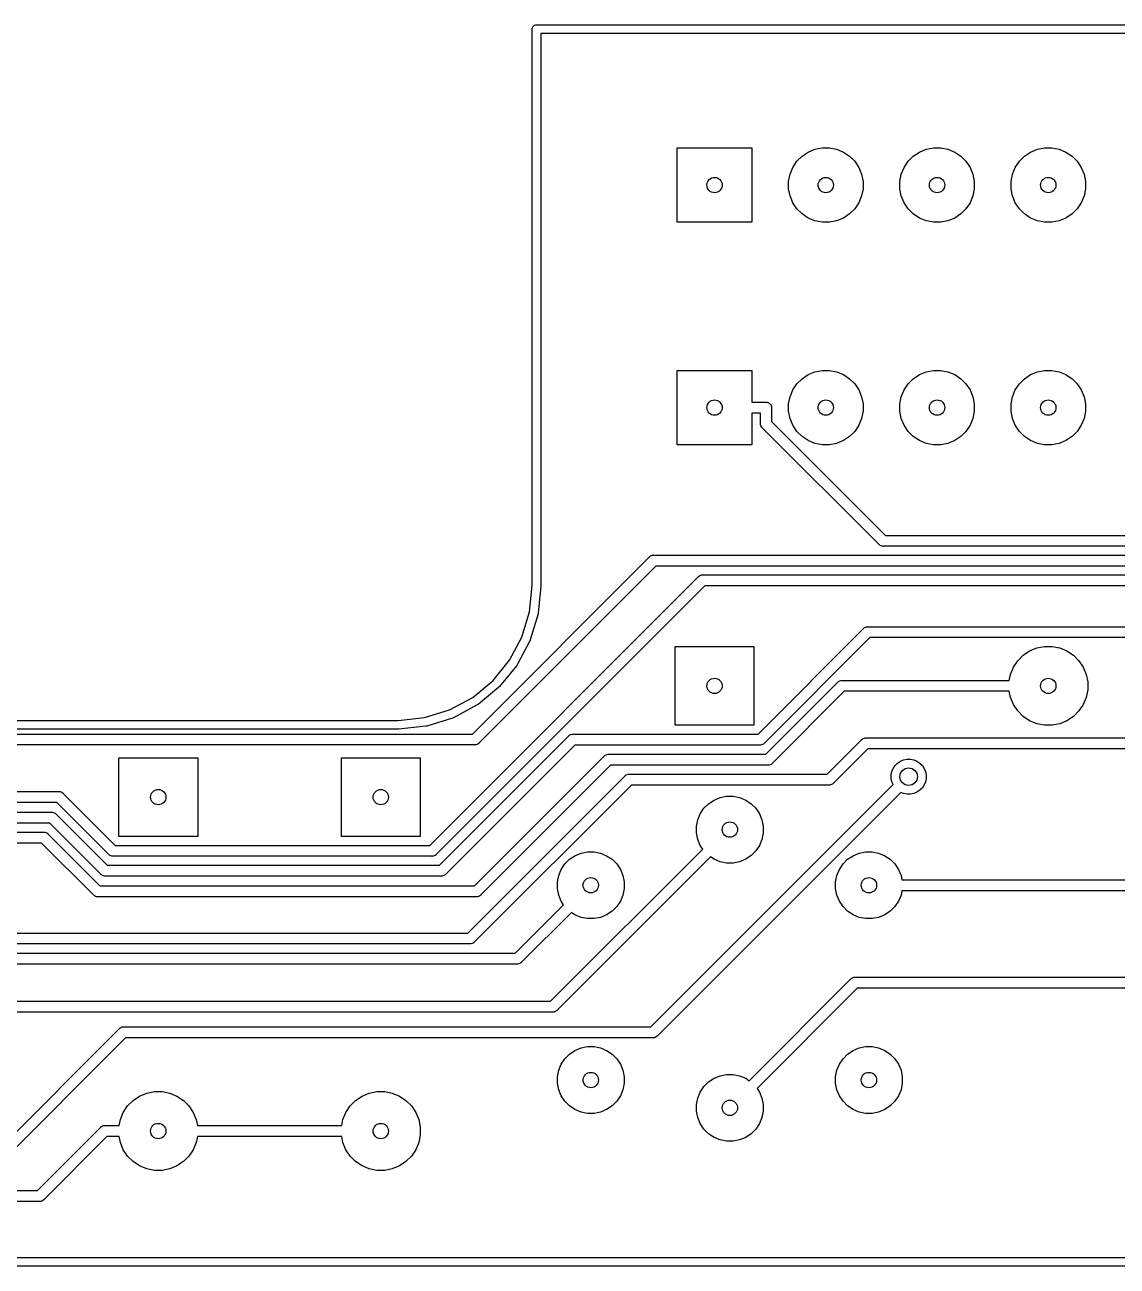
# Model space of a CAD drawing. Extents: x 17 to 176, y -177 to -9.
# Drawn here: x 100.59 to 125.52, y -37.37 to -9.04 of the extents above; entities that cross this region are included whole.
import ezdxf

# ---------------------------------------------------------------- set-up
doc = ezdxf.new("R2010")
doc.units = 0
doc.layers.add('BLACK', color=7, linetype='CONTINUOUS')

msp = doc.modelspace()

# ---------------------------------------------------------------- linework, layer by layer
at = {"layer": 'BLACK', "linetype": 'CONTINUOUS'}
for p, q in [((112.197, -9.073), (112.212, -9.0604)), ((112.212, -9.0604), (112.23, -9.0512)), ((112.23, -9.0512), (112.248, -9.0455)), ((112.248, -9.0455), (112.263, -9.044)), ((112.263, -9.044), (112.268, -9.0435)), ((112.268, -9.0435), (112.273, -9.044)), ((112.273, -9.044), (126.469, -9.044)), ((112.168, -9.144), (112.169, -9.1244)), ((112.168, -9.1489), (112.168, -9.144)), ((112.168, -21.8391), (112.168, -9.1489)), ((112.169, -9.1244), (112.175, -9.1055)), ((112.175, -9.1055), (112.184, -9.0882)), ((112.184, -9.0882), (112.197, -9.073)), ((126.46, -9.244), (112.368, -9.244)), ((112.368, -9.244), (112.368, -21.8489)), ((115.482, -13.55), (115.482, -11.85)), ((115.482, -11.85), (117.182, -11.85)), ((117.182, -11.85), (117.182, -13.55)), ((118.469, -11.9467), (118.624, -11.8827)), ((118.624, -11.8827), (118.788, -11.85)), ((118.788, -11.85), (118.956, -11.85)), ((118.956, -11.85), (119.12, -11.8827)), ((119.12, -11.8827), (119.275, -11.9467)), ((121.009, -11.9467), (121.164, -11.8827)), ((121.164, -11.8827), (121.328, -11.85)), ((121.328, -11.85), (121.496, -11.85)), ((121.496, -11.85), (121.66, -11.8827)), ((121.66, -11.8827), (121.815, -11.9467)), ((123.549, -11.9467), (123.704, -11.8827)), ((123.704, -11.8827), (123.868, -11.85)), ((123.868, -11.85), (124.036, -11.85)), ((124.036, -11.85), (124.2, -11.8827)), ((124.2, -11.8827), (124.355, -11.9467)), ((118.119, -12.2974), (118.212, -12.1582)), ((118.212, -12.1582), (118.33, -12.0398)), ((118.33, -12.0398), (118.469, -11.9467)), ((119.275, -11.9467), (119.414, -12.0398)), ((119.414, -12.0398), (119.532, -12.1582)), ((119.532, -12.1582), (119.625, -12.2974)), ((120.659, -12.2974), (120.752, -12.1582)), ((120.752, -12.1582), (120.87, -12.0398)), ((120.87, -12.0398), (121.009, -11.9467)), ((121.815, -11.9467), (121.954, -12.0398)), ((121.954, -12.0398), (122.072, -12.1582)), ((122.072, -12.1582), (122.165, -12.2974)), ((123.199, -12.2974), (123.292, -12.1582)), ((123.292, -12.1582), (123.41, -12.0398)), ((123.41, -12.0398), (123.549, -11.9467)), ((124.355, -11.9467), (124.494, -12.0398)), ((124.494, -12.0398), (124.612, -12.1582)), ((124.612, -12.1582), (124.705, -12.2974)), ((118.022, -12.6163), (118.055, -12.4521)), ((118.055, -12.4521), (118.119, -12.2974)), ((119.625, -12.2974), (119.689, -12.4521)), ((119.689, -12.4521), (119.722, -12.6163)), ((120.562, -12.6163), (120.595, -12.4521)), ((120.595, -12.4521), (120.659, -12.2974)), ((122.165, -12.2974), (122.229, -12.4521)), ((122.229, -12.4521), (122.262, -12.6163)), ((123.102, -12.6163), (123.135, -12.4521)), ((123.135, -12.4521), (123.199, -12.2974)), ((124.705, -12.2974), (124.769, -12.4521)), ((124.769, -12.4521), (124.802, -12.6163)), ((118.022, -12.7837), (118.022, -12.6163)), ((119.722, -12.6163), (119.722, -12.7837)), ((120.562, -12.7837), (120.562, -12.6163)), ((122.262, -12.6163), (122.262, -12.7837)), ((123.102, -12.7837), (123.102, -12.6163)), ((124.802, -12.6163), (124.802, -12.7837)), ((118.055, -12.9479), (118.022, -12.7837)), ((118.119, -13.1026), (118.055, -12.9479)), ((119.689, -12.9479), (119.625, -13.1026)), ((119.722, -12.7837), (119.689, -12.9479)), ((120.595, -12.9479), (120.562, -12.7837)), ((120.659, -13.1026), (120.595, -12.9479)), ((122.229, -12.9479), (122.165, -13.1026)), ((122.262, -12.7837), (122.229, -12.9479)), ((123.135, -12.9479), (123.102, -12.7837)), ((123.199, -13.1026), (123.135, -12.9479)), ((124.769, -12.9479), (124.705, -13.1026)), ((124.802, -12.7837), (124.769, -12.9479)), ((118.212, -13.2418), (118.119, -13.1026)), ((118.33, -13.3602), (118.212, -13.2418)), ((119.532, -13.2418), (119.414, -13.3602)), ((119.625, -13.1026), (119.532, -13.2418)), ((120.752, -13.2418), (120.659, -13.1026)), ((120.87, -13.3602), (120.752, -13.2418)), ((122.072, -13.2418), (121.954, -13.3602)), ((122.165, -13.1026), (122.072, -13.2418)), ((123.292, -13.2418), (123.199, -13.1026)), ((123.41, -13.3602), (123.292, -13.2418)), ((124.612, -13.2418), (124.494, -13.3602)), ((124.705, -13.1026), (124.612, -13.2418)), ((117.182, -13.55), (115.482, -13.55)), ((118.469, -13.4533), (118.33, -13.3602)), ((118.624, -13.5173), (118.469, -13.4533)), ((118.788, -13.55), (118.624, -13.5173)), ((118.956, -13.55), (118.788, -13.55)), ((119.12, -13.5173), (118.956, -13.55)), ((119.275, -13.4533), (119.12, -13.5173)), ((119.414, -13.3602), (119.275, -13.4533)), ((121.009, -13.4533), (120.87, -13.3602)), ((121.164, -13.5173), (121.009, -13.4533)), ((121.328, -13.55), (121.164, -13.5173)), ((121.496, -13.55), (121.328, -13.55)), ((121.66, -13.5173), (121.496, -13.55)), ((121.815, -13.4533), (121.66, -13.5173)), ((121.954, -13.3602), (121.815, -13.4533)), ((123.549, -13.4533), (123.41, -13.3602)), ((123.704, -13.5173), (123.549, -13.4533)), ((123.868, -13.55), (123.704, -13.5173)), ((124.036, -13.55), (123.868, -13.55)), ((124.2, -13.5173), (124.036, -13.55)), ((124.355, -13.4533), (124.2, -13.5173)), ((124.494, -13.3602), (124.355, -13.4533)), ((115.482, -18.63), (115.482, -16.93)), ((115.482, -16.93), (117.182, -16.93)), ((117.182, -16.93), (117.182, -17.655)), ((118.469, -17.0267), (118.624, -16.9627)), ((118.624, -16.9627), (118.788, -16.93)), ((118.788, -16.93), (118.956, -16.93)), ((118.956, -16.93), (119.12, -16.9627)), ((119.12, -16.9627), (119.275, -17.0267)), ((121.009, -17.0267), (121.164, -16.9627)), ((121.164, -16.9627), (121.328, -16.93)), ((121.328, -16.93), (121.496, -16.93)), ((121.496, -16.93), (121.66, -16.9627)), ((121.66, -16.9627), (121.815, -17.0267)), ((123.549, -17.0267), (123.704, -16.9627)), ((123.704, -16.9627), (123.868, -16.93)), ((123.868, -16.93), (124.036, -16.93)), ((124.036, -16.93), (124.2, -16.9627)), ((124.2, -16.9627), (124.355, -17.0267)), ((118.119, -17.3774), (118.212, -17.2382)), ((118.212, -17.2382), (118.33, -17.1198)), ((118.33, -17.1198), (118.469, -17.0267)), ((119.275, -17.0267), (119.414, -17.1198)), ((119.414, -17.1198), (119.532, -17.2382)), ((119.532, -17.2382), (119.625, -17.3774)), ((120.659, -17.3774), (120.752, -17.2382)), ((120.752, -17.2382), (120.87, -17.1198)), ((120.87, -17.1198), (121.009, -17.0267)), ((121.815, -17.0267), (121.954, -17.1198)), ((121.954, -17.1198), (122.072, -17.2382)), ((122.072, -17.2382), (122.165, -17.3774)), ((123.199, -17.3774), (123.292, -17.2382)), ((123.292, -17.2382), (123.41, -17.1198)), ((123.41, -17.1198), (123.549, -17.0267)), ((124.355, -17.0267), (124.494, -17.1198)), ((124.494, -17.1198), (124.612, -17.2382)), ((124.612, -17.2382), (124.705, -17.3774)), ((118.022, -17.6963), (118.055, -17.5321)), ((118.055, -17.5321), (118.119, -17.3774)), ((119.625, -17.3774), (119.689, -17.5321)), ((119.689, -17.5321), (119.722, -17.6963)), ((120.562, -17.6963), (120.595, -17.5321)), ((120.595, -17.5321), (120.659, -17.3774)), ((122.165, -17.3774), (122.229, -17.5321)), ((122.229, -17.5321), (122.262, -17.6963)), ((123.102, -17.6963), (123.135, -17.5321)), ((123.135, -17.5321), (123.199, -17.3774)), ((124.705, -17.3774), (124.769, -17.5321)), ((124.769, -17.5321), (124.802, -17.6963)), ((117.182, -17.655), (117.501, -17.655)), ((117.501, -17.655), (117.507, -17.6544)), ((117.507, -17.6544), (117.513, -17.655)), ((117.513, -17.655), (117.532, -17.6568)), ((117.532, -17.6568), (117.555, -17.664)), ((117.555, -17.664), (117.577, -17.6756)), ((117.577, -17.6756), (117.596, -17.6912)), ((117.596, -17.6912), (117.612, -17.7102)), ((117.612, -17.7102), (117.623, -17.7319)), ((117.623, -17.7319), (117.63, -17.7555)), ((117.63, -17.7555), (117.633, -17.78)), ((117.633, -17.78), (117.632, -17.7861)), ((117.632, -17.7861), (117.632, -18.0955)), ((118.022, -17.8637), (118.022, -17.6963)), ((119.722, -17.6963), (119.722, -17.8637)), ((120.562, -17.8637), (120.562, -17.6963)), ((122.262, -17.6963), (122.262, -17.8637)), ((123.102, -17.8637), (123.102, -17.6963)), ((124.802, -17.6963), (124.802, -17.8637)), ((117.382, -17.905), (117.182, -17.905)), ((117.182, -17.905), (117.182, -18.63)), ((117.382, -18.1412), (117.382, -17.905)), ((117.632, -18.0955), (120.232, -20.6953)), ((118.055, -18.0279), (118.022, -17.8637)), ((118.119, -18.1826), (118.055, -18.0279)), ((119.689, -18.0279), (119.625, -18.1826)), ((119.722, -17.8637), (119.689, -18.0279)), ((120.595, -18.0279), (120.562, -17.8637)), ((120.659, -18.1826), (120.595, -18.0279)), ((122.229, -18.0279), (122.165, -18.1826)), ((122.262, -17.8637), (122.229, -18.0279)), ((123.135, -18.0279), (123.102, -17.8637)), ((123.199, -18.1826), (123.135, -18.0279)), ((124.769, -18.0279), (124.705, -18.1826)), ((124.802, -17.8637), (124.769, -18.0279)), ((117.382, -18.1473), (117.382, -18.1412)), ((117.382, -18.1534), (117.382, -18.1473)), ((117.384, -18.1718), (117.382, -18.1534)), ((117.382, -18.1534), (117.382, -18.1534)), ((117.391, -18.1954), (117.384, -18.1718)), ((117.403, -18.2171), (117.391, -18.1954)), ((117.418, -18.2361), (117.403, -18.2171)), ((117.423, -18.24), (117.418, -18.2361)), ((120.088, -20.9043), (117.423, -18.24)), ((118.212, -18.3218), (118.119, -18.1826)), ((118.33, -18.4402), (118.212, -18.3218)), ((119.532, -18.3218), (119.414, -18.4402)), ((119.625, -18.1826), (119.532, -18.3218)), ((120.752, -18.3218), (120.659, -18.1826)), ((120.87, -18.4402), (120.752, -18.3218)), ((122.072, -18.3218), (121.954, -18.4402)), ((122.165, -18.1826), (122.072, -18.3218)), ((123.292, -18.3218), (123.199, -18.1826)), ((123.41, -18.4402), (123.292, -18.3218)), ((124.612, -18.3218), (124.494, -18.4402)), ((124.705, -18.1826), (124.612, -18.3218)), ((117.182, -18.63), (115.482, -18.63)), ((118.469, -18.5333), (118.33, -18.4402)), ((118.624, -18.5973), (118.469, -18.5333)), ((118.788, -18.63), (118.624, -18.5973)), ((118.956, -18.63), (118.788, -18.63)), ((119.12, -18.5973), (118.956, -18.63)), ((119.275, -18.5333), (119.12, -18.5973)), ((119.414, -18.4402), (119.275, -18.5333)), ((121.009, -18.5333), (120.87, -18.4402)), ((121.164, -18.5973), (121.009, -18.5333)), ((121.328, -18.63), (121.164, -18.5973)), ((121.496, -18.63), (121.328, -18.63)), ((121.66, -18.5973), (121.496, -18.63)), ((121.815, -18.5333), (121.66, -18.5973)), ((121.954, -18.4402), (121.815, -18.5333)), ((123.549, -18.5333), (123.41, -18.4402)), ((123.704, -18.5973), (123.549, -18.5333)), ((123.868, -18.63), (123.704, -18.5973)), ((124.036, -18.63), (123.868, -18.63)), ((124.2, -18.5973), (124.036, -18.63)), ((124.355, -18.5333), (124.2, -18.5973)), ((124.494, -18.4402), (124.355, -18.5333)), ((120.091, -20.9091), (120.088, -20.9043)), ((120.096, -20.913), (120.091, -20.9091)), ((120.111, -20.9247), (120.096, -20.913)), ((120.132, -20.9363), (120.111, -20.9247)), ((120.156, -20.9435), (120.132, -20.9363)), ((120.174, -20.9453), (120.156, -20.9435)), ((120.18, -20.9459), (120.174, -20.9453)), ((120.174, -20.9453), (120.174, -20.9453)), ((120.186, -20.9453), (120.18, -20.9459)), ((138.259, -20.9453), (120.186, -20.9453)), ((120.232, -20.6953), (138.305, -20.6953)), ((110.807, -25.2294), (114.85, -21.1865)), ((114.85, -21.1865), (114.854, -21.1818)), ((114.854, -21.1818), (114.858, -21.1779)), ((114.858, -21.1779), (114.873, -21.1662)), ((114.858, -21.1779), (114.858, -21.1779)), ((114.873, -21.1662), (114.894, -21.1546)), ((114.873, -21.1662), (114.873, -21.1662)), ((114.873, -21.1662), (114.873, -21.1662)), ((114.894, -21.1546), (114.918, -21.1474)), ((114.918, -21.1474), (114.936, -21.1456)), ((114.936, -21.1456), (114.942, -21.145)), ((114.936, -21.1456), (114.936, -21.1456)), ((114.942, -21.145), (114.949, -21.1456)), ((114.949, -21.1456), (138.118, -21.1456)), ((114.994, -21.3956), (110.951, -25.4384)), ((138.073, -21.3956), (114.994, -21.3956)), ((109.832, -27.7703), (115.966, -21.6368)), ((115.966, -21.6368), (115.97, -21.6321)), ((115.97, -21.6321), (115.974, -21.6282)), ((115.974, -21.6282), (115.989, -21.6165)), ((115.974, -21.6282), (115.974, -21.6282)), ((115.989, -21.6165), (116.01, -21.6049)), ((115.989, -21.6165), (115.989, -21.6165)), ((115.989, -21.6165), (115.989, -21.6165)), ((116.01, -21.6049), (116.034, -21.5977)), ((116.034, -21.5977), (116.052, -21.5959)), ((116.052, -21.5959), (116.058, -21.5953)), ((116.052, -21.5959), (116.052, -21.5959)), ((116.058, -21.5953), (116.065, -21.5959)), ((116.065, -21.5959), (137.931, -21.5959)), ((116.11, -21.8459), (109.977, -27.9793)), ((112.109, -22.4412), (112.168, -21.8391)), ((112.368, -21.8538), (112.307, -22.4705)), ((112.368, -21.8489), (112.368, -21.8537)), ((112.368, -21.8537), (112.368, -21.8538)), ((137.886, -21.8459), (116.11, -21.8459)), ((111.936, -23.0156), (112.109, -22.4412)), ((112.303, -22.4896), (112.124, -23.0828)), ((112.305, -22.4807), (112.303, -22.4896)), ((112.307, -22.4718), (112.305, -22.4807)), ((112.307, -22.4705), (112.307, -22.4718)), ((117.326, -25.2304), (119.736, -22.8205)), ((119.736, -22.8205), (119.739, -22.8158)), ((119.739, -22.8158), (119.744, -22.8119)), ((119.744, -22.8119), (119.759, -22.8002)), ((119.744, -22.8119), (119.744, -22.8119)), ((119.759, -22.8002), (119.78, -22.7886)), ((119.78, -22.7886), (119.804, -22.7814)), ((119.804, -22.7814), (119.822, -22.7796)), ((119.822, -22.7796), (119.828, -22.779)), ((119.822, -22.7796), (119.822, -22.7796)), ((119.828, -22.779), (119.834, -22.7796)), ((119.834, -22.7796), (126.243, -22.7796)), ((111.654, -23.5454), (111.936, -23.0156)), ((112.117, -23.1008), (111.826, -23.648)), ((112.12, -23.0925), (112.117, -23.1008)), ((112.124, -23.0841), (112.12, -23.0925)), ((112.124, -23.0828), (112.124, -23.0841)), ((115.432, -25.03), (115.432, -23.23)), ((115.432, -23.23), (117.232, -23.23)), ((117.232, -23.23), (117.232, -25.03)), ((119.88, -23.0296), (117.47, -25.4394)), ((126.197, -23.0296), (119.88, -23.0296)), ((123.689, -23.2646), (123.863, -23.23)), ((123.863, -23.23), (124.041, -23.23)), ((124.041, -23.23), (124.215, -23.2646)), ((123.253, -23.5563), (123.378, -23.4309)), ((123.378, -23.4309), (123.526, -23.3324)), ((123.526, -23.3324), (123.689, -23.2646)), ((124.215, -23.2646), (124.378, -23.3324)), ((124.378, -23.3324), (124.526, -23.4309)), ((124.526, -23.4309), (124.651, -23.5563)), ((111.275, -24.0104), (111.654, -23.5454)), ((111.815, -23.6642), (111.423, -24.1444)), ((111.82, -23.6567), (111.815, -23.6642)), ((111.825, -23.6492), (111.82, -23.6567)), ((111.826, -23.648), (111.825, -23.6492)), ((111.826, -23.648), (111.826, -23.648)), ((111.826, -23.648), (111.826, -23.648)), ((123.087, -23.8675), (123.154, -23.7037)), ((123.154, -23.7037), (123.253, -23.5563)), ((124.651, -23.5563), (124.75, -23.7037)), ((124.75, -23.7037), (124.817, -23.8675)), ((110.812, -24.3929), (111.275, -24.0104)), ((117.501, -25.6925), (119.147, -24.0459)), ((119.147, -24.0459), (119.151, -24.0412)), ((119.151, -24.0412), (119.156, -24.0373)), ((119.156, -24.0373), (119.17, -24.0256)), ((119.156, -24.0373), (119.156, -24.0373)), ((119.17, -24.0256), (119.192, -24.014)), ((119.17, -24.0256), (119.17, -24.0256)), ((119.17, -24.0256), (119.17, -24.0256)), ((119.192, -24.014), (119.215, -24.0068)), ((119.215, -24.0068), (119.234, -24.005)), ((119.234, -24.005), (119.24, -24.0044)), ((119.234, -24.005), (119.234, -24.005)), ((119.24, -24.0044), (119.246, -24.005)), ((119.246, -24.005), (123.059, -24.005)), ((123.059, -24.005), (123.087, -23.8675)), ((124.817, -23.8675), (124.852, -24.0414)), ((124.852, -24.0414), (124.852, -24.2186)), ((111.41, -24.1583), (110.932, -24.5532)), ((111.416, -24.1518), (111.41, -24.1583)), ((111.422, -24.1455), (111.416, -24.1518)), ((111.423, -24.1444), (111.422, -24.1455)), ((111.423, -24.1444), (111.423, -24.1444)), ((111.423, -24.1444), (111.423, -24.1444)), ((119.292, -24.255), (117.645, -25.9015)), ((123.059, -24.255), (119.292, -24.255)), ((123.087, -24.3925), (123.059, -24.255)), ((124.852, -24.2186), (124.817, -24.3925)), ((110.284, -24.6783), (110.812, -24.3929)), ((110.916, -24.5642), (110.371, -24.8589)), ((110.924, -24.5591), (110.916, -24.5642)), ((110.931, -24.5541), (110.924, -24.5591)), ((110.932, -24.5533), (110.931, -24.5541)), ((110.932, -24.5532), (110.932, -24.5532)), ((110.932, -24.5532), (110.932, -24.5533)), ((123.154, -24.5563), (123.087, -24.3925)), ((123.253, -24.7037), (123.154, -24.5563)), ((124.75, -24.5563), (124.651, -24.7037)), ((124.817, -24.3925), (124.75, -24.5563)), ((83.6979, -24.919), (109.093, -24.919)), ((109.093, -24.919), (109.11, -24.9189)), ((109.11, -24.9189), (109.711, -24.8557)), ((109.711, -24.8557), (110.284, -24.6783)), ((110.353, -24.8664), (109.761, -25.0497)), ((110.361, -24.8629), (110.353, -24.8664)), ((110.37, -24.8595), (110.361, -24.8629)), ((110.371, -24.8589), (110.37, -24.8595)), ((123.378, -24.8291), (123.253, -24.7037)), ((123.526, -24.9276), (123.378, -24.8291)), ((123.689, -24.9954), (123.526, -24.9276)), ((124.378, -24.9276), (124.215, -24.9954)), ((124.526, -24.8291), (124.378, -24.9276)), ((124.651, -24.7037), (124.526, -24.8291)), ((109.098, -25.119), (83.6881, -25.119)), ((109.116, -25.1189), (109.098, -25.119)), ((109.098, -25.119), (109.098, -25.119)), ((109.12, -25.1185), (109.116, -25.1189)), ((109.124, -25.1185), (109.12, -25.1185)), ((109.126, -25.1184), (109.124, -25.1185)), ((109.742, -25.0536), (109.126, -25.1184)), ((109.751, -25.0518), (109.742, -25.0536)), ((109.76, -25.0501), (109.751, -25.0518)), ((109.761, -25.0497), (109.76, -25.0501)), ((117.232, -25.03), (115.432, -25.03)), ((123.863, -25.03), (123.689, -24.9954)), ((124.041, -25.03), (123.863, -25.03)), ((124.215, -24.9954), (124.041, -25.03)), ((110.852, -25.4794), (82.2228, -25.4794)), ((82.2685, -25.2294), (110.807, -25.2294)), ((110.052, -28.2206), (113.002, -25.2713)), ((113.146, -25.4804), (110.197, -28.4296)), ((110.859, -25.48), (110.852, -25.4794)), ((110.865, -25.4794), (110.859, -25.48)), ((110.883, -25.4776), (110.865, -25.4794)), ((110.865, -25.4794), (110.865, -25.4794)), ((110.907, -25.4704), (110.883, -25.4776)), ((110.928, -25.4588), (110.907, -25.4704)), ((110.947, -25.4432), (110.928, -25.4588)), ((110.951, -25.4384), (110.947, -25.4432)), ((113.002, -25.2713), (113.005, -25.2666)), ((113.005, -25.2666), (113.01, -25.2627)), ((113.01, -25.2627), (113.025, -25.251)), ((113.01, -25.2627), (113.01, -25.2627)), ((113.025, -25.251), (113.046, -25.2394)), ((113.025, -25.251), (113.025, -25.251)), ((113.025, -25.251), (113.025, -25.251)), ((113.046, -25.2394), (113.07, -25.2322)), ((113.07, -25.2322), (113.088, -25.2304)), ((113.088, -25.2304), (113.094, -25.2298)), ((113.088, -25.2304), (113.088, -25.2304)), ((113.094, -25.2298), (113.1, -25.2304)), ((113.1, -25.2304), (117.326, -25.2304)), ((117.371, -25.4804), (113.146, -25.4804)), ((117.377, -25.481), (117.371, -25.4804)), ((117.384, -25.4804), (117.377, -25.481)), ((117.402, -25.4786), (117.384, -25.4804)), ((117.384, -25.4804), (117.384, -25.4804)), ((117.426, -25.4714), (117.402, -25.4786)), ((117.447, -25.4598), (117.426, -25.4714)), ((117.466, -25.4442), (117.447, -25.4598)), ((117.47, -25.4394), (117.466, -25.4442)), ((118.904, -26.1429), (119.686, -25.3606)), ((119.686, -25.3606), (119.69, -25.3559)), ((119.69, -25.3559), (119.694, -25.352)), ((119.694, -25.352), (119.709, -25.3403)), ((119.694, -25.352), (119.694, -25.352)), ((119.709, -25.3403), (119.73, -25.3287)), ((119.73, -25.3287), (119.754, -25.3215)), ((119.754, -25.3215), (119.772, -25.3197)), ((119.772, -25.3197), (119.778, -25.3191)), ((119.772, -25.3197), (119.772, -25.3197)), ((119.778, -25.3191), (119.785, -25.3197)), ((119.785, -25.3197), (140.336, -25.3197)), ((102.732, -27.57), (102.732, -25.77)), ((102.732, -25.77), (104.532, -25.77)), ((104.532, -25.77), (104.532, -27.57)), ((107.812, -27.57), (107.812, -25.77)), ((107.812, -25.77), (109.612, -25.77)), ((109.612, -25.77), (109.612, -27.57)), ((110.853, -28.6932), (113.813, -25.7334)), ((113.813, -25.7334), (113.817, -25.7287)), ((113.817, -25.7287), (113.836, -25.7131)), ((113.836, -25.7131), (113.858, -25.7015)), ((113.858, -25.7015), (113.881, -25.6943)), ((113.881, -25.6943), (113.9, -25.6925)), ((113.9, -25.6925), (113.906, -25.6919)), ((113.9, -25.6925), (113.9, -25.6925)), ((113.906, -25.6919), (113.912, -25.6925)), ((113.912, -25.6925), (117.501, -25.6925)), ((119.83, -25.5697), (119.048, -26.3519)), ((140.291, -25.5697), (119.83, -25.5697)), ((113.958, -25.9425), (110.998, -28.9022)), ((117.546, -25.9425), (113.958, -25.9425)), ((117.552, -25.9431), (117.546, -25.9425)), ((117.559, -25.9425), (117.552, -25.9431)), ((117.577, -25.9407), (117.559, -25.9425)), ((117.559, -25.9425), (117.559, -25.9425)), ((117.601, -25.9335), (117.577, -25.9407)), ((117.622, -25.9219), (117.601, -25.9335)), ((117.641, -25.9063), (117.622, -25.9219)), ((117.645, -25.9015), (117.641, -25.9063)), ((120.38, -26.0864), (120.411, -26.0136)), ((120.411, -26.0136), (120.454, -25.9481)), ((120.454, -25.9481), (120.51, -25.8924)), ((120.51, -25.8924), (120.576, -25.8486)), ((120.576, -25.8486), (120.648, -25.8185)), ((120.648, -25.8185), (120.726, -25.8031)), ((120.726, -25.8031), (120.804, -25.8031)), ((120.804, -25.8031), (120.882, -25.8185)), ((120.882, -25.8185), (120.954, -25.8486)), ((120.954, -25.8486), (121.02, -25.8924)), ((121.02, -25.8924), (121.076, -25.9481)), ((121.076, -25.9481), (121.119, -26.0136)), ((121.119, -26.0136), (121.15, -26.0864)), ((110.703, -29.7707), (114.29, -26.1838)), ((114.29, -26.1838), (114.293, -26.1791)), ((114.293, -26.1791), (114.298, -26.1752)), ((114.298, -26.1752), (114.313, -26.1635)), ((114.313, -26.1635), (114.334, -26.1519)), ((114.334, -26.1519), (114.358, -26.1447)), ((114.358, -26.1447), (114.376, -26.1429)), ((114.376, -26.1429), (114.382, -26.1423)), ((114.376, -26.1429), (114.376, -26.1429)), ((114.382, -26.1423), (114.388, -26.1429)), ((114.388, -26.1429), (118.904, -26.1429)), ((120.365, -26.1637), (120.38, -26.0864)), ((120.365, -26.2425), (120.365, -26.1637)), ((120.38, -26.3198), (120.365, -26.2425)), ((120.407, -26.3842), (120.38, -26.3198)), ((121.15, -26.3198), (121.119, -26.3926)), ((121.15, -26.0864), (121.165, -26.1637)), ((121.165, -26.2425), (121.15, -26.3198)), ((121.165, -26.1637), (121.165, -26.2425)), ((97.1119, -26.5422), (101.363, -26.5422)), ((101.363, -26.5422), (101.369, -26.5416)), ((101.369, -26.5416), (101.375, -26.5422)), ((101.375, -26.5422), (101.375, -26.5422)), ((101.375, -26.5422), (101.394, -26.544)), ((101.394, -26.544), (101.417, -26.5512)), ((101.417, -26.5512), (101.439, -26.5628)), ((101.439, -26.5628), (101.458, -26.5784)), ((101.458, -26.5784), (101.462, -26.5832)), ((101.462, -26.5832), (102.649, -27.7703)), ((114.434, -26.3929), (110.847, -29.9797)), ((118.949, -26.3929), (114.434, -26.3929)), ((114.878, -31.9136), (120.407, -26.3842)), ((120.584, -26.561), (115.022, -32.1226)), ((118.955, -26.3935), (118.949, -26.3929)), ((118.961, -26.3929), (118.955, -26.3935)), ((118.98, -26.3911), (118.961, -26.3929)), ((118.961, -26.3929), (118.961, -26.3929)), ((119.003, -26.3839), (118.98, -26.3911)), ((119.025, -26.3723), (119.003, -26.3839)), ((119.044, -26.3567), (119.025, -26.3723)), ((119.048, -26.3519), (119.044, -26.3567)), ((120.648, -26.5877), (120.584, -26.561)), ((120.726, -26.6031), (120.648, -26.5877)), ((120.804, -26.6031), (120.726, -26.6031)), ((120.882, -26.5877), (120.804, -26.6031)), ((120.954, -26.5576), (120.882, -26.5877)), ((121.02, -26.5138), (120.954, -26.5576)), ((121.076, -26.4581), (121.02, -26.5138)), ((121.119, -26.3926), (121.076, -26.4581)), ((101.317, -26.7922), (97.1576, -26.7922)), ((102.504, -27.9794), (101.317, -26.7922)), ((116.09, -26.9253), (116.196, -26.8191)), ((116.196, -26.8191), (116.321, -26.7357)), ((116.321, -26.7357), (116.46, -26.6783)), ((116.46, -26.6783), (116.607, -26.649)), ((116.607, -26.649), (116.757, -26.649)), ((116.757, -26.649), (116.904, -26.6783)), ((116.904, -26.6783), (117.043, -26.7357)), ((117.043, -26.7357), (117.168, -26.8191)), ((117.168, -26.8191), (117.274, -26.9253)), ((98.7339, -27.0166), (101.2, -27.0166)), ((101.2, -27.0166), (101.207, -27.016)), ((101.207, -27.016), (101.213, -27.0166)), ((101.213, -27.0166), (101.213, -27.0166)), ((101.213, -27.0166), (101.231, -27.0184)), ((101.231, -27.0184), (101.255, -27.0256)), ((101.255, -27.0256), (101.276, -27.0372)), ((101.276, -27.0372), (101.295, -27.0528)), ((101.295, -27.0528), (101.299, -27.0576)), ((101.299, -27.0576), (102.462, -28.2206)), ((115.92, -27.336), (115.949, -27.1887)), ((115.949, -27.1887), (116.007, -27.0501)), ((116.007, -27.0501), (116.09, -26.9253)), ((117.274, -26.9253), (117.357, -27.0501)), ((117.357, -27.0501), (117.415, -27.1887)), ((117.415, -27.1887), (117.444, -27.336)), ((101.155, -27.2666), (98.7796, -27.2666)), ((99.0283, -27.4669), (101.014, -27.4669)), ((101.014, -27.4669), (101.02, -27.4663)), ((101.02, -27.4663), (101.026, -27.4669)), ((101.026, -27.4669), (101.026, -27.4669)), ((101.026, -27.4669), (101.045, -27.4687)), ((101.045, -27.4687), (101.068, -27.4759)), ((101.068, -27.4759), (101.09, -27.4875)), ((102.318, -28.4297), (101.155, -27.2666)), ((115.92, -27.486), (115.92, -27.336)), ((117.444, -27.336), (117.444, -27.486)), ((100.968, -27.7169), (99.074, -27.7169)), ((102.154, -28.9023), (100.968, -27.7169)), ((101.09, -27.4875), (101.109, -27.5031)), ((101.109, -27.5031), (101.113, -27.5079)), ((101.113, -27.5079), (102.298, -28.6932)), ((104.532, -27.57), (102.732, -27.57)), ((109.612, -27.57), (107.812, -27.57)), ((115.949, -27.6333), (115.92, -27.486)), ((116.007, -27.7719), (115.949, -27.6333)), ((117.415, -27.6333), (117.357, -27.7719)), ((117.444, -27.486), (117.415, -27.6333)), ((102.508, -27.9841), (102.504, -27.9794)), ((102.513, -27.988), (102.508, -27.9841)), ((102.527, -27.9997), (102.513, -27.988)), ((102.549, -28.0113), (102.527, -27.9997)), ((102.573, -28.0185), (102.549, -28.0113)), ((102.591, -28.0203), (102.573, -28.0185)), ((102.597, -28.0209), (102.591, -28.0203)), ((102.591, -28.0203), (102.591, -28.0203)), ((102.603, -28.0203), (102.597, -28.0209)), ((109.878, -28.0203), (102.603, -28.0203)), ((102.649, -27.7703), (109.832, -27.7703)), ((109.884, -28.0209), (109.878, -28.0203)), ((109.89, -28.0203), (109.884, -28.0209)), ((109.909, -28.0185), (109.89, -28.0203)), ((109.89, -28.0203), (109.89, -28.0203)), ((109.932, -28.0113), (109.909, -28.0185)), ((109.954, -27.9997), (109.932, -28.0113)), ((109.973, -27.9841), (109.954, -27.9997)), ((109.977, -27.9793), (109.973, -27.9841)), ((112.589, -31.3275), (116.062, -27.8544)), ((116.239, -28.0312), (112.733, -31.5365)), ((113.021, -28.0891), (113.146, -28.0057)), ((113.146, -28.0057), (113.285, -27.9483)), ((113.285, -27.9483), (113.432, -27.919)), ((113.432, -27.919), (113.582, -27.919)), ((113.582, -27.919), (113.729, -27.9483)), ((113.729, -27.9483), (113.868, -28.0057)), ((113.868, -28.0057), (113.993, -28.0891)), ((116.062, -27.8544), (116.007, -27.7719)), ((116.321, -28.0863), (116.239, -28.0312)), ((117.168, -28.0029), (117.043, -28.0863)), ((117.274, -27.8967), (117.168, -28.0029)), ((117.357, -27.7719), (117.274, -27.8967)), ((119.371, -28.0891), (119.496, -28.0057)), ((119.496, -28.0057), (119.635, -27.9483)), ((119.635, -27.9483), (119.782, -27.919)), ((119.782, -27.919), (119.932, -27.919)), ((119.932, -27.919), (120.079, -27.9483)), ((120.079, -27.9483), (120.218, -28.0057)), ((120.218, -28.0057), (120.343, -28.0891)), ((102.462, -28.2206), (110.052, -28.2206)), ((112.774, -28.4587), (112.832, -28.3201)), ((112.832, -28.3201), (112.915, -28.1953)), ((112.915, -28.1953), (113.021, -28.0891)), ((113.993, -28.0891), (114.099, -28.1953)), ((114.099, -28.1953), (114.182, -28.3201)), ((114.182, -28.3201), (114.24, -28.4587)), ((116.46, -28.1437), (116.321, -28.0863)), ((116.607, -28.173), (116.46, -28.1437)), ((116.757, -28.173), (116.607, -28.173)), ((116.904, -28.1437), (116.757, -28.173)), ((117.043, -28.0863), (116.904, -28.1437)), ((119.124, -28.4587), (119.182, -28.3201)), ((119.182, -28.3201), (119.265, -28.1953)), ((119.265, -28.1953), (119.371, -28.0891)), ((120.343, -28.0891), (120.449, -28.1953)), ((120.449, -28.1953), (120.532, -28.3201)), ((120.532, -28.3201), (120.59, -28.4587)), ((102.322, -28.4344), (102.318, -28.4297)), ((102.327, -28.4383), (102.322, -28.4344)), ((102.341, -28.45), (102.327, -28.4383)), ((102.327, -28.4383), (102.327, -28.4383)), ((102.357, -28.4587), (102.341, -28.45)), ((102.363, -28.4616), (102.357, -28.4587)), ((102.386, -28.4688), (102.363, -28.4616)), ((102.404, -28.4706), (102.386, -28.4688)), ((102.411, -28.4712), (102.404, -28.4706)), ((102.404, -28.4706), (102.404, -28.4706)), ((102.417, -28.4706), (102.411, -28.4712)), ((110.098, -28.4706), (102.417, -28.4706)), ((110.104, -28.4712), (110.098, -28.4706)), ((110.11, -28.4706), (110.104, -28.4712)), ((110.129, -28.4688), (110.11, -28.4706)), ((110.11, -28.4706), (110.11, -28.4706)), ((110.152, -28.4616), (110.129, -28.4688)), ((110.174, -28.45), (110.152, -28.4616)), ((110.193, -28.4344), (110.174, -28.45)), ((110.197, -28.4296), (110.193, -28.4344)), ((112.745, -28.6059), (112.774, -28.4587)), ((112.745, -28.756), (112.745, -28.6059)), ((114.24, -28.4587), (114.269, -28.6059)), ((114.269, -28.6059), (114.269, -28.756)), ((119.095, -28.6059), (119.124, -28.4587)), ((119.095, -28.756), (119.095, -28.6059)), ((120.59, -28.4587), (120.609, -28.556)), ((120.609, -28.556), (128.417, -28.556)), ((102.298, -28.6932), (110.853, -28.6932)), ((112.774, -28.9033), (112.745, -28.756)), ((114.269, -28.756), (114.24, -28.9033)), ((119.124, -28.9033), (119.095, -28.756)), ((120.609, -28.806), (120.59, -28.9033)), ((128.462, -28.806), (120.609, -28.806)), ((102.157, -28.907), (102.154, -28.9023)), ((102.162, -28.9109), (102.157, -28.907)), ((102.177, -28.9226), (102.162, -28.9109)), ((102.162, -28.9109), (102.162, -28.9109)), ((102.198, -28.9342), (102.177, -28.9226)), ((102.222, -28.9414), (102.198, -28.9342)), ((102.24, -28.9432), (102.222, -28.9414)), ((102.246, -28.9438), (102.24, -28.9432)), ((102.24, -28.9432), (102.24, -28.9432)), ((102.252, -28.9432), (102.246, -28.9438)), ((110.899, -28.9432), (102.252, -28.9432)), ((110.905, -28.9438), (110.899, -28.9432)), ((110.911, -28.9432), (110.905, -28.9438)), ((110.93, -28.9414), (110.911, -28.9432)), ((110.911, -28.9432), (110.911, -28.9432)), ((110.953, -28.9342), (110.93, -28.9414)), ((110.975, -28.9226), (110.953, -28.9342)), ((110.994, -28.907), (110.975, -28.9226)), ((110.998, -28.9022), (110.994, -28.907)), ((111.782, -30.229), (112.887, -29.1244)), ((112.832, -29.0419), (112.774, -28.9033)), ((112.887, -29.1244), (112.832, -29.0419)), ((114.099, -29.1667), (113.993, -29.2729)), ((114.182, -29.0419), (114.099, -29.1667)), ((114.24, -28.9033), (114.182, -29.0419)), ((119.182, -29.0419), (119.124, -28.9033)), ((119.265, -29.1667), (119.182, -29.0419)), ((119.371, -29.2729), (119.265, -29.1667)), ((120.449, -29.1667), (120.343, -29.2729)), ((120.532, -29.0419), (120.449, -29.1667)), ((120.59, -28.9033), (120.532, -29.0419)), ((113.064, -29.3012), (111.927, -30.438)), ((113.146, -29.3563), (113.064, -29.3012)), ((113.285, -29.4137), (113.146, -29.3563)), ((113.432, -29.443), (113.285, -29.4137)), ((113.582, -29.443), (113.432, -29.443)), ((113.729, -29.4137), (113.582, -29.443)), ((113.868, -29.3563), (113.729, -29.4137)), ((113.993, -29.2729), (113.868, -29.3563)), ((119.496, -29.3563), (119.371, -29.2729)), ((119.635, -29.4137), (119.496, -29.3563)), ((119.782, -29.443), (119.635, -29.4137)), ((119.932, -29.443), (119.782, -29.443)), ((120.079, -29.4137), (119.932, -29.443)), ((120.218, -29.3563), (120.079, -29.4137)), ((120.343, -29.2729), (120.218, -29.3563)), ((110.748, -30.0207), (80.4378, -30.0207)), ((80.4835, -29.7707), (110.703, -29.7707)), ((110.754, -30.0213), (110.748, -30.0207)), ((110.761, -30.0207), (110.754, -30.0213)), ((110.779, -30.0189), (110.761, -30.0207)), ((110.761, -30.0207), (110.761, -30.0207)), ((110.803, -30.0117), (110.779, -30.0189)), ((110.824, -30.0001), (110.803, -30.0117)), ((110.843, -29.9845), (110.824, -30.0001)), ((110.847, -29.9797), (110.843, -29.9845)), ((79.333, -30.229), (111.782, -30.229)), ((111.828, -30.479), (79.2873, -30.479)), ((111.834, -30.4796), (111.828, -30.479)), ((111.84, -30.479), (111.834, -30.4796)), ((111.859, -30.4772), (111.84, -30.479)), ((111.84, -30.479), (111.84, -30.479)), ((111.882, -30.47), (111.859, -30.4772)), ((111.904, -30.4584), (111.882, -30.47)), ((111.923, -30.4428), (111.904, -30.4584)), ((111.927, -30.438), (111.923, -30.4428)), ((117.125, -33.1408), (119.447, -30.8194)), ((119.447, -30.8194), (119.451, -30.8147)), ((119.451, -30.8147), (119.455, -30.8108)), ((119.455, -30.8108), (119.47, -30.7991)), ((119.455, -30.8108), (119.455, -30.8108)), ((119.47, -30.7991), (119.491, -30.7875)), ((119.47, -30.7991), (119.47, -30.7991)), ((119.47, -30.7991), (119.47, -30.7991)), ((119.491, -30.7875), (119.515, -30.7803)), ((119.515, -30.7803), (119.533, -30.7785)), ((119.533, -30.7785), (119.539, -30.7779)), ((119.533, -30.7785), (119.533, -30.7785)), ((119.539, -30.7779), (119.546, -30.7785)), ((119.546, -30.7785), (128.807, -30.7785)), ((119.591, -31.0285), (117.302, -33.3176)), ((128.852, -31.0285), (119.591, -31.0285)), ((98.6766, -31.3275), (112.589, -31.3275)), ((112.634, -31.5775), (98.7223, -31.5775)), ((112.64, -31.5781), (112.634, -31.5775)), ((112.647, -31.5775), (112.64, -31.5781)), ((112.665, -31.5757), (112.647, -31.5775)), ((112.647, -31.5775), (112.647, -31.5775)), ((112.689, -31.5685), (112.665, -31.5757)), ((112.71, -31.5569), (112.689, -31.5685)), ((112.729, -31.5413), (112.71, -31.5569)), ((112.733, -31.5365), (112.729, -31.5413)), ((99.5009, -35.1953), (102.742, -31.9545)), ((102.742, -31.9545), (102.746, -31.9498)), ((102.746, -31.9498), (102.765, -31.9342)), ((102.765, -31.9342), (102.786, -31.9226)), ((102.786, -31.9226), (102.81, -31.9154)), ((102.81, -31.9154), (102.828, -31.9136)), ((102.828, -31.9136), (102.834, -31.913)), ((102.828, -31.9136), (102.828, -31.9136)), ((102.834, -31.913), (102.841, -31.9136)), ((102.841, -31.9136), (114.878, -31.9136)), ((102.886, -32.1636), (99.6454, -35.4043)), ((114.923, -32.1636), (102.886, -32.1636)), ((114.929, -32.1642), (114.923, -32.1636)), ((114.936, -32.1636), (114.929, -32.1642)), ((114.954, -32.1618), (114.936, -32.1636)), ((114.936, -32.1636), (114.936, -32.1636)), ((114.978, -32.1546), (114.954, -32.1618)), ((114.999, -32.143), (114.978, -32.1546)), ((115.018, -32.1274), (114.999, -32.143)), ((115.022, -32.1226), (115.018, -32.1274)), ((112.915, -32.6403), (113.021, -32.5341)), ((113.021, -32.5341), (113.146, -32.4507)), ((113.146, -32.4507), (113.285, -32.3933)), ((113.285, -32.3933), (113.432, -32.364)), ((113.432, -32.364), (113.582, -32.364)), ((113.582, -32.364), (113.729, -32.3933)), ((113.729, -32.3933), (113.868, -32.4507)), ((113.868, -32.4507), (113.993, -32.5341)), ((113.993, -32.5341), (114.099, -32.6403)), ((119.265, -32.6403), (119.371, -32.5341)), ((119.371, -32.5341), (119.496, -32.4507)), ((119.496, -32.4507), (119.635, -32.3933)), ((119.635, -32.3933), (119.782, -32.364)), ((119.782, -32.364), (119.932, -32.364)), ((119.932, -32.364), (120.079, -32.3933)), ((120.079, -32.3933), (120.218, -32.4507)), ((120.218, -32.4507), (120.343, -32.5341)), ((120.343, -32.5341), (120.449, -32.6403)), ((112.774, -32.9037), (112.832, -32.7651)), ((112.832, -32.7651), (112.915, -32.6403)), ((114.099, -32.6403), (114.182, -32.7651)), ((114.182, -32.7651), (114.24, -32.9037)), ((119.124, -32.9037), (119.182, -32.7651)), ((119.182, -32.7651), (119.265, -32.6403)), ((120.449, -32.6403), (120.532, -32.7651)), ((120.532, -32.7651), (120.59, -32.9037)), ((112.745, -33.051), (112.774, -32.9037)), ((112.745, -33.201), (112.745, -33.051)), ((114.24, -32.9037), (114.269, -33.051)), ((114.269, -33.051), (114.269, -33.201)), ((116.196, -33.1691), (116.321, -33.0857)), ((116.321, -33.0857), (116.46, -33.0283)), ((116.46, -33.0283), (116.607, -32.999)), ((116.607, -32.999), (116.757, -32.999)), ((116.757, -32.999), (116.904, -33.0283)), ((116.904, -33.0283), (117.043, -33.0857)), ((117.043, -33.0857), (117.125, -33.1408)), ((119.095, -33.051), (119.124, -32.9037)), ((119.095, -33.201), (119.095, -33.051)), ((120.59, -32.9037), (120.619, -33.051)), ((120.619, -33.051), (120.619, -33.201)), ((103.206, -33.4924), (103.369, -33.4246)), ((103.369, -33.4246), (103.543, -33.39)), ((103.543, -33.39), (103.721, -33.39)), ((103.721, -33.39), (103.895, -33.4246)), ((103.895, -33.4246), (104.058, -33.4924)), ((108.286, -33.4924), (108.449, -33.4246)), ((108.449, -33.4246), (108.623, -33.39)), ((108.623, -33.39), (108.801, -33.39)), ((108.801, -33.39), (108.975, -33.4246)), ((108.975, -33.4246), (109.138, -33.4924)), ((112.774, -33.3483), (112.745, -33.201)), ((112.832, -33.4869), (112.774, -33.3483)), ((114.24, -33.3483), (114.182, -33.4869)), ((114.269, -33.201), (114.24, -33.3483)), ((115.949, -33.5387), (116.007, -33.4001)), ((116.007, -33.4001), (116.09, -33.2753)), ((116.09, -33.2753), (116.196, -33.1691)), ((117.302, -33.3176), (117.357, -33.4001)), ((117.357, -33.4001), (117.415, -33.5387)), ((119.124, -33.3483), (119.095, -33.201)), ((119.182, -33.4869), (119.124, -33.3483)), ((120.59, -33.3483), (120.532, -33.4869)), ((120.619, -33.201), (120.59, -33.3483)), ((102.933, -33.7163), (103.058, -33.5909)), ((103.058, -33.5909), (103.206, -33.4924)), ((104.058, -33.4924), (104.206, -33.5909)), ((104.206, -33.5909), (104.331, -33.7163)), ((108.013, -33.7163), (108.138, -33.5909)), ((108.138, -33.5909), (108.286, -33.4924)), ((109.138, -33.4924), (109.286, -33.5909)), ((109.286, -33.5909), (109.411, -33.7163)), ((112.915, -33.6117), (112.832, -33.4869)), ((113.021, -33.7179), (112.915, -33.6117)), ((114.099, -33.6117), (113.993, -33.7179)), ((114.182, -33.4869), (114.099, -33.6117)), ((115.92, -33.6859), (115.949, -33.5387)), ((115.92, -33.8361), (115.92, -33.6859)), ((117.415, -33.5387), (117.444, -33.6859)), ((117.444, -33.6859), (117.444, -33.8361)), ((119.265, -33.6117), (119.182, -33.4869)), ((119.371, -33.7179), (119.265, -33.6117)), ((120.449, -33.6117), (120.343, -33.7179)), ((120.532, -33.4869), (120.449, -33.6117)), ((102.767, -34.0275), (102.834, -33.8637)), ((102.834, -33.8637), (102.933, -33.7163)), ((104.331, -33.7163), (104.43, -33.8637)), ((104.43, -33.8637), (104.497, -34.0275)), ((107.847, -34.0275), (107.914, -33.8637)), ((107.914, -33.8637), (108.013, -33.7163)), ((109.411, -33.7163), (109.51, -33.8637)), ((109.51, -33.8637), (109.577, -34.0275)), ((113.146, -33.8013), (113.021, -33.7179)), ((113.285, -33.8587), (113.146, -33.8013)), ((113.432, -33.888), (113.285, -33.8587)), ((113.582, -33.888), (113.432, -33.888)), ((113.729, -33.8587), (113.582, -33.888)), ((113.868, -33.8013), (113.729, -33.8587)), ((113.993, -33.7179), (113.868, -33.8013)), ((115.949, -33.9833), (115.92, -33.8361)), ((116.007, -34.1219), (115.949, -33.9833)), ((117.415, -33.9833), (117.357, -34.1219)), ((117.444, -33.8361), (117.415, -33.9833)), ((119.496, -33.8013), (119.371, -33.7179)), ((119.635, -33.8587), (119.496, -33.8013)), ((119.782, -33.888), (119.635, -33.8587)), ((119.932, -33.888), (119.782, -33.888)), ((120.079, -33.8587), (119.932, -33.888)), ((120.218, -33.8013), (120.079, -33.8587)), ((120.343, -33.7179), (120.218, -33.8013)), ((100.871, -35.6489), (102.314, -34.2059)), ((102.314, -34.2059), (102.318, -34.2012)), ((102.318, -34.2012), (102.323, -34.1973)), ((102.323, -34.1973), (102.337, -34.1856)), ((102.323, -34.1973), (102.323, -34.1973)), ((102.337, -34.1856), (102.359, -34.174)), ((102.359, -34.174), (102.382, -34.1668)), ((102.382, -34.1668), (102.401, -34.165)), ((102.401, -34.165), (102.407, -34.1644)), ((102.401, -34.165), (102.401, -34.165)), ((102.407, -34.1644), (102.413, -34.165)), ((102.413, -34.165), (102.739, -34.165)), ((102.739, -34.165), (102.767, -34.0275)), ((104.497, -34.0275), (104.525, -34.165)), ((104.525, -34.165), (107.819, -34.165)), ((107.819, -34.165), (107.847, -34.0275)), ((109.577, -34.0275), (109.612, -34.2014)), ((109.612, -34.2014), (109.612, -34.3786)), ((116.09, -34.2467), (116.007, -34.1219)), ((116.196, -34.3529), (116.09, -34.2467)), ((117.274, -34.2467), (117.168, -34.3529)), ((117.357, -34.1219), (117.274, -34.2467)), ((102.458, -34.415), (101.016, -35.8579)), ((102.739, -34.415), (102.458, -34.415)), ((102.767, -34.5525), (102.739, -34.415)), ((102.834, -34.7163), (102.767, -34.5525)), ((104.497, -34.5525), (104.43, -34.7163)), ((104.525, -34.415), (104.497, -34.5525)), ((107.819, -34.415), (104.525, -34.415)), ((107.847, -34.5525), (107.819, -34.415)), ((107.914, -34.7163), (107.847, -34.5525)), ((109.577, -34.5525), (109.51, -34.7163)), ((109.612, -34.3786), (109.577, -34.5525)), ((116.321, -34.4363), (116.196, -34.3529)), ((116.46, -34.4937), (116.321, -34.4363)), ((116.607, -34.523), (116.46, -34.4937)), ((116.757, -34.523), (116.607, -34.523)), ((116.904, -34.4937), (116.757, -34.523)), ((117.043, -34.4363), (116.904, -34.4937)), ((117.168, -34.3529), (117.043, -34.4363)), ((102.933, -34.8637), (102.834, -34.7163)), ((104.43, -34.7163), (104.331, -34.8637)), ((108.013, -34.8637), (107.914, -34.7163)), ((109.51, -34.7163), (109.411, -34.8637)), ((103.058, -34.9891), (102.933, -34.8637)), ((103.206, -35.0876), (103.058, -34.9891)), ((103.369, -35.1554), (103.206, -35.0876)), ((104.058, -35.0876), (103.895, -35.1554)), ((104.206, -34.9891), (104.058, -35.0876)), ((104.331, -34.8637), (104.206, -34.9891)), ((108.138, -34.9891), (108.013, -34.8637)), ((108.286, -35.0876), (108.138, -34.9891)), ((108.449, -35.1554), (108.286, -35.0876)), ((109.138, -35.0876), (108.975, -35.1554)), ((109.286, -34.9891), (109.138, -35.0876)), ((109.411, -34.8637), (109.286, -34.9891)), ((103.543, -35.19), (103.369, -35.1554)), ((103.721, -35.19), (103.543, -35.19)), ((103.895, -35.1554), (103.721, -35.19)), ((108.623, -35.19), (108.449, -35.1554)), ((108.801, -35.19), (108.623, -35.19)), ((108.975, -35.1554), (108.801, -35.19)), ((72.103, -35.6489), (100.871, -35.6489)), ((100.917, -35.8989), (72.0573, -35.8989)), ((100.923, -35.8995), (100.917, -35.8989)), ((100.929, -35.8989), (100.923, -35.8995)), ((100.947, -35.8971), (100.929, -35.8989)), ((100.929, -35.8989), (100.929, -35.8989)), ((100.971, -35.8899), (100.947, -35.8971)), ((100.993, -35.8783), (100.971, -35.8899)), ((101.012, -35.8627), (100.993, -35.8783)), ((101.016, -35.8579), (101.012, -35.8627)), ((50.5992, -37.1745), (142.187, -37.1745)), ((142.179, -37.3745), (50.6042, -37.3745))]:
    msp.add_line(p, q, dxfattribs=at)
at = {"layer": 'BLACK'}
for centre, radius in [((116.332, -12.7), 0.175), ((116.332, -12.7), 0.175), ((118.872, -12.7), 0.175), ((118.872, -12.7), 0.175), ((121.412, -12.7), 0.175), ((121.412, -12.7), 0.175), ((123.952, -12.7), 0.175), ((123.952, -12.7), 0.175), ((116.332, -17.78), 0.175), ((116.332, -17.78), 0.175), ((118.872, -17.78), 0.175), ((118.872, -17.78), 0.175), ((121.412, -17.78), 0.175), ((121.412, -17.78), 0.175), ((123.952, -17.78), 0.175), ((123.952, -17.78), 0.175), ((116.332, -24.13), 0.175), ((116.332, -24.13), 0.175), ((123.952, -24.13), 0.175), ((123.952, -24.13), 0.175), ((120.765, -26.2031), 0.2), ((103.632, -26.67), 0.175), ((103.632, -26.67), 0.175), ((108.712, -26.67), 0.175), ((108.712, -26.67), 0.175), ((116.682, -27.411), 0.175), ((116.682, -27.411), 0.175), ((113.507, -28.681), 0.175), ((113.507, -28.681), 0.175), ((119.857, -28.681), 0.175), ((119.857, -28.681), 0.175), ((113.507, -33.126), 0.175), ((113.507, -33.126), 0.175), ((119.857, -33.126), 0.175), ((119.857, -33.126), 0.175), ((116.682, -33.761), 0.175), ((116.682, -33.761), 0.175), ((103.632, -34.29), 0.175), ((103.632, -34.29), 0.175), ((108.712, -34.29), 0.175), ((108.712, -34.29), 0.175)]:
    msp.add_circle(centre, radius, dxfattribs=at)

doc.saveas('drawing.dxf')
